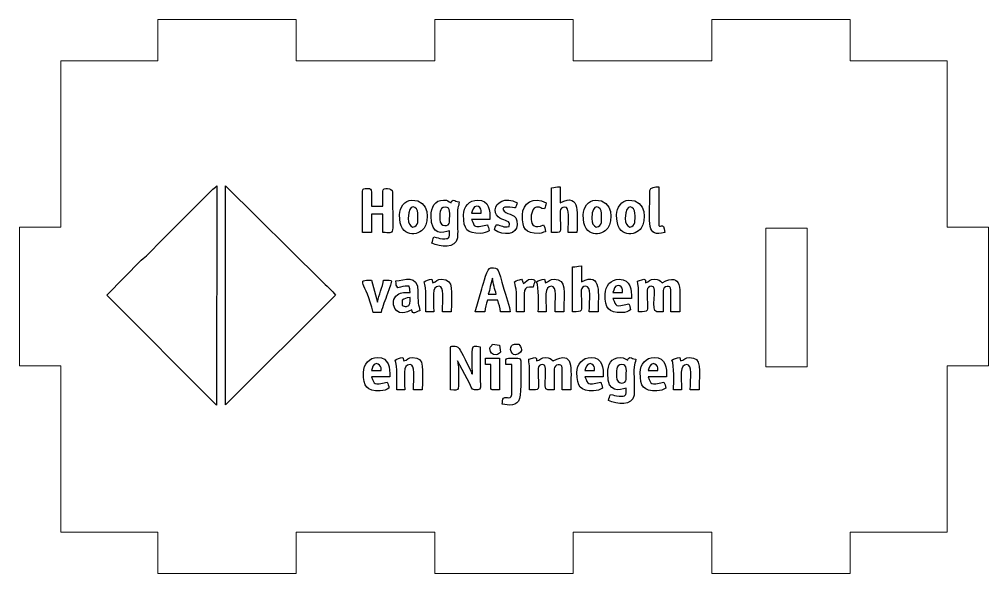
# Model space of a CAD drawing. Header units: centimetres. Extents: x -10.5 to 10.5, y -5.5 to 5.5.
# Drawn here: x -3.45 to 3.49, y 1.57 to 5.53 of the extents above; entities that cross this region are included whole.
import ezdxf

# ---------------------------------------------------------------- set-up
doc = ezdxf.new("R2010")
doc.units = ezdxf.units.CM
doc.header["$MEASUREMENT"] = 0
doc.layers.add('Laag 1', color=7, linetype='Continuous')

msp = doc.modelspace()

# ---------------------------------------------------------------- linework, layer by layer
at = {"layer": 'Laag 1', "color": 242, "lineweight": 9}
for points in [[(-1.46469, 5.52752), (-1.46469, 5.52752), (-2.45526, 5.52752), (-2.45526, 5.52752)], [(-2.45526, 5.52752), (-2.45526, 5.52752), (-2.45526, 5.23035), (-2.45526, 5.23035)], [(-1.46469, 5.23035), (-1.46469, 5.23035), (-1.46469, 5.52752), (-1.46469, 5.52752)], [(0.51644, 5.52752), (0.51644, 5.52752), (-0.47412, 5.52752), (-0.47412, 5.52752)], [(-0.47412, 5.52752), (-0.47412, 5.52752), (-0.47412, 5.23035), (-0.47412, 5.23035)], [(0.51644, 5.23035), (0.51644, 5.23035), (0.51644, 5.52752), (0.51644, 5.52752)], [(2.49758, 5.52752), (2.49758, 5.52752), (1.50701, 5.52752), (1.50701, 5.52752)], [(1.50701, 5.52752), (1.50701, 5.52752), (1.50701, 5.23035), (1.50701, 5.23035)], [(2.49758, 5.23035), (2.49758, 5.23035), (2.49758, 5.52752), (2.49758, 5.52752)], [(-2.45526, 5.23035), (-2.45526, 5.23035), (-3.14865, 5.23035), (-3.14865, 5.23035)], [(-3.14865, 5.23035), (-3.14865, 5.23035), (-3.14865, 4.04167), (-3.14865, 4.04167)], [(-0.47412, 5.23035), (-0.47412, 5.23035), (-1.46469, 5.23035), (-1.46469, 5.23035)], [(1.50701, 5.23035), (1.50701, 5.23035), (0.51644, 5.23035), (0.51644, 5.23035)], [(3.19097, 5.23035), (3.19097, 5.23035), (2.49758, 5.23035), (2.49758, 5.23035)], [(3.19097, 4.04167), (3.19097, 4.04167), (3.19097, 5.23035), (3.19097, 5.23035)], [(-3.14865, 4.04167), (-3.14865, 4.04167), (-3.44582, 4.04167), (-3.44582, 4.04167)], [(-3.44582, 4.04167), (-3.44582, 4.04167), (-3.44582, 3.0511), (-3.44582, 3.0511)], [(1.8938, 4.03491), (1.8938, 4.03491), (2.19097, 4.03491), (2.19097, 4.03491)], [(1.8938, 4.03491), (1.8938, 4.03491), (1.8938, 3.04434), (1.8938, 3.04434)], [(2.19097, 4.03491), (2.19097, 4.03491), (2.19097, 3.04434), (2.19097, 3.04434)], [(3.48814, 4.04167), (3.48814, 4.04167), (3.19097, 4.04167), (3.19097, 4.04167)], [(3.48814, 3.0511), (3.48814, 3.0511), (3.48814, 4.04167), (3.48814, 4.04167)], [(-3.44582, 3.0511), (-3.44582, 3.0511), (-3.14865, 3.0511), (-3.14865, 3.0511)], [(-3.14865, 3.0511), (-3.14865, 3.0511), (-3.14865, 1.86242), (-3.14865, 1.86242)], [(3.19097, 1.86242), (3.19097, 1.86242), (3.19097, 3.0511), (3.19097, 3.0511)], [(3.19097, 3.0511), (3.19097, 3.0511), (3.48814, 3.0511), (3.48814, 3.0511)], [(1.8938, 3.04434), (1.8938, 3.04434), (2.19097, 3.04434), (2.19097, 3.04434)], [(-3.14865, 1.86242), (-3.14865, 1.86242), (-2.45526, 1.86242), (-2.45526, 1.86242)], [(-2.45526, 1.86242), (-2.45526, 1.86242), (-2.45526, 1.56526), (-2.45526, 1.56526)], [(-1.46469, 1.86242), (-1.46469, 1.86242), (-0.47412, 1.86242), (-0.47412, 1.86242)], [(-1.46469, 1.56526), (-1.46469, 1.56526), (-1.46469, 1.86242), (-1.46469, 1.86242)], [(-0.47412, 1.86242), (-0.47412, 1.86242), (-0.47412, 1.56526), (-0.47412, 1.56526)], [(0.51644, 1.56526), (0.51644, 1.56526), (0.51644, 1.86242), (0.51644, 1.86242)], [(0.51644, 1.86242), (0.51644, 1.86242), (1.50701, 1.86242), (1.50701, 1.86242)], [(1.50701, 1.86242), (1.50701, 1.86242), (1.50701, 1.56526), (1.50701, 1.56526)], [(2.49758, 1.56526), (2.49758, 1.56526), (2.49758, 1.86242), (2.49758, 1.86242)], [(2.49758, 1.86242), (2.49758, 1.86242), (3.19097, 1.86242), (3.19097, 1.86242)], [(-2.45526, 1.56526), (-2.45526, 1.56526), (-1.46469, 1.56526), (-1.46469, 1.56526)], [(-0.47412, 1.56526), (-0.47412, 1.56526), (0.51644, 1.56526), (0.51644, 1.56526)], [(1.50701, 1.56526), (1.50701, 1.56526), (2.49758, 1.56526), (2.49758, 1.56526)]]:
    msp.add_open_spline(points, degree=3, dxfattribs=at)
at = {"layer": 'Laag 1', "color": 114}
for points, knots in [([(-2.8201, 3.557), (-2.8201, 3.557), (-2.03585, 2.76962), (-2.03585, 2.76962), (-2.03585, 2.76962), (-2.03585, 2.76962), (-2.03428, 4.33653), (-2.03428, 4.33653), (-2.03428, 4.33653), (-2.06119, 4.31851), (-2.47265, 3.90184), (-2.52303, 3.85087), (-2.52303, 3.85087), (-2.5426, 3.83107), (-2.55447, 3.8245), (-2.57343, 3.80697), (-2.57343, 3.80697), (-2.57343, 3.80697), (-2.8201, 3.557), (-2.8201, 3.557)], [0, 0, 0, 0, 0.1666667, 0.1666667, 0.1666667, 0.1666667, 0.3333333, 0.3333333, 0.3333333, 0.3333333, 0.5, 0.5, 0.5, 0.5, 0.6666667, 0.6666667, 0.6666667, 0.6666667, 1, 1, 1, 1]), ([(-1.97142, 2.77119), (-1.97142, 2.77119), (-1.18404, 3.55544), (-1.18404, 3.55544), (-1.18404, 3.55544), (-1.20405, 3.58454), (-1.25472, 3.62927), (-1.28147, 3.65602), (-1.28147, 3.65602), (-1.28147, 3.65602), (-1.97142, 4.33653), (-1.97142, 4.33653), (-1.97142, 4.33653), (-1.97142, 4.33653), (-1.97142, 2.77119), (-1.97142, 2.77119)], [0, 0, 0, 0, 0.2, 0.2, 0.2, 0.2, 0.4, 0.4, 0.4, 0.4, 0.6, 0.6, 0.6, 0.6, 1, 1, 1, 1]), ([(-0.99072, 4.29881), (-0.99072, 4.29881), (-0.99072, 4.00335), (-0.99072, 4.00335), (-0.99072, 4.00335), (-0.99072, 4.00335), (-0.92786, 4.00335), (-0.92786, 4.00335), (-0.92786, 4.00335), (-0.92786, 4.00335), (-0.92786, 4.13536), (-0.92786, 4.13536), (-0.92786, 4.13536), (-0.92786, 4.13536), (-0.84613, 4.13536), (-0.84613, 4.13536), (-0.84613, 4.13536), (-0.84613, 4.13536), (-0.84613, 4.00335), (-0.84613, 4.00335), (-0.84613, 4.00335), (-0.75184, 4.00335), (-0.77698, 3.96053), (-0.77698, 4.29252), (-0.77698, 4.29252), (-0.77698, 4.32463), (-0.84613, 4.33017), (-0.84613, 4.29881), (-0.84613, 4.29881), (-0.84613, 4.29881), (-0.84613, 4.19194), (-0.84613, 4.19194), (-0.84613, 4.19194), (-0.84613, 4.19194), (-0.92786, 4.19194), (-0.92786, 4.19194), (-0.92786, 4.19194), (-0.92786, 4.33216), (-0.91646, 4.31767), (-0.97186, 4.31767), (-0.97186, 4.31767), (-0.98635, 4.31767), (-0.99072, 4.3133), (-0.99072, 4.29881)], [0, 0, 0, 0, 0.0833333, 0.0833333, 0.0833333, 0.0833333, 0.1666667, 0.1666667, 0.1666667, 0.1666667, 0.25, 0.25, 0.25, 0.25, 0.3333333, 0.3333333, 0.3333333, 0.3333333, 0.4166667, 0.4166667, 0.4166667, 0.4166667, 0.5, 0.5, 0.5, 0.5, 0.5833333, 0.5833333, 0.5833333, 0.5833333, 0.6666667, 0.6666667, 0.6666667, 0.6666667, 0.75, 0.75, 0.75, 0.75, 0.8333333, 0.8333333, 0.8333333, 0.8333333, 1, 1, 1, 1]), ([(0.36088, 4.32396), (0.36088, 4.32396), (0.36088, 4.00335), (0.36088, 4.00335), (0.36088, 4.00335), (0.44014, 4.00335), (0.42412, 4.00018), (0.42374, 4.09765), (0.42374, 4.09765), (0.42358, 4.13874), (0.41219, 4.18565), (0.45518, 4.18565), (0.45518, 4.18565), (0.4964, 4.18565), (0.48032, 4.09358), (0.48032, 4.00335), (0.48032, 4.00335), (0.48032, 4.00335), (0.54319, 4.00335), (0.54319, 4.00335), (0.54319, 4.00335), (0.54319, 4.12106), (0.5742, 4.2967), (0.42374, 4.21709), (0.42374, 4.21709), (0.42374, 4.21709), (0.42374, 4.33024), (0.42374, 4.33024), (0.42374, 4.33024), (0.39028, 4.33024), (0.38865, 4.32463), (0.36088, 4.32396)], [0, 0, 0, 0, 0.1111111, 0.1111111, 0.1111111, 0.1111111, 0.2222222, 0.2222222, 0.2222222, 0.2222222, 0.3333333, 0.3333333, 0.3333333, 0.3333333, 0.4444444, 0.4444444, 0.4444444, 0.4444444, 0.5555556, 0.5555556, 0.5555556, 0.5555556, 0.6666667, 0.6666667, 0.6666667, 0.6666667, 0.7777778, 0.7777778, 0.7777778, 0.7777778, 1, 1, 1, 1]), ([(1.06497, 4.3051), (1.06497, 4.05232), (1.03641, 3.97179), (1.17184, 4.00335), (1.17184, 4.00335), (1.16405, 4.09692), (1.12783, 4.01763), (1.12783, 4.06621), (1.12783, 4.06621), (1.12783, 4.06621), (1.12783, 4.33024), (1.12783, 4.33024), (1.12783, 4.33024), (1.10317, 4.33024), (1.06497, 4.32893), (1.06497, 4.3051)], [0, 0, 0, 0, 0.2, 0.2, 0.2, 0.2, 0.4, 0.4, 0.4, 0.4, 0.6, 0.6, 0.6, 0.6, 1, 1, 1, 1]), ([(-0.72669, 4.12908), (-0.72669, 3.95593), (-0.58898, 3.9787), (-0.55025, 4.03436), (-0.55025, 4.03436), (-0.51418, 4.0862), (-0.50743, 4.23594), (-0.63868, 4.23594), (-0.63868, 4.23594), (-0.6893, 4.23594), (-0.72669, 4.18152), (-0.72669, 4.12908)], [0, 0, 0, 0, 0.25, 0.25, 0.25, 0.25, 0.5, 0.5, 0.5, 0.5, 1, 1, 1, 1]), ([(-0.50037, 4.12279), (-0.50037, 3.97266), (-0.41824, 4.0043), (-0.36836, 4.01592), (-0.36836, 4.01592), (-0.36836, 3.9569), (-0.37007, 3.95934), (-0.41865, 3.95934), (-0.41865, 3.95934), (-0.45043, 3.95934), (-0.45204, 3.96946), (-0.48151, 3.97191), (-0.48151, 3.97191), (-0.48746, 3.95952), (-0.4906, 3.94289), (-0.49409, 3.92791), (-0.49409, 3.92791), (-0.437, 3.90052), (-0.32292, 3.88712), (-0.31217, 3.96602), (-0.31217, 3.96602), (-0.30792, 3.99717), (-0.31176, 4.06287), (-0.31178, 4.09764), (-0.31178, 4.09764), (-0.31185, 4.22314), (-0.30331, 4.17402), (-0.2992, 4.22337), (-0.2992, 4.22337), (-0.32563, 4.22557), (-0.31992, 4.23052), (-0.34321, 4.23594), (-0.34321, 4.23594), (-0.3571, 4.22629), (-0.35102, 4.23492), (-0.35578, 4.21709), (-0.35578, 4.21709), (-0.38462, 4.22479), (-0.37147, 4.23594), (-0.41236, 4.23594), (-0.41236, 4.23594), (-0.47443, 4.23594), (-0.50037, 4.18456), (-0.50037, 4.12279)], [0, 0, 0, 0, 0.0833333, 0.0833333, 0.0833333, 0.0833333, 0.1666667, 0.1666667, 0.1666667, 0.1666667, 0.25, 0.25, 0.25, 0.25, 0.3333333, 0.3333333, 0.3333333, 0.3333333, 0.4166667, 0.4166667, 0.4166667, 0.4166667, 0.5, 0.5, 0.5, 0.5, 0.5833333, 0.5833333, 0.5833333, 0.5833333, 0.6666667, 0.6666667, 0.6666667, 0.6666667, 0.75, 0.75, 0.75, 0.75, 0.8333333, 0.8333333, 0.8333333, 0.8333333, 1, 1, 1, 1]), ([(-0.26777, 4.12908), (-0.26777, 4.02383), (-0.24473, 3.99706), (-0.14833, 3.99706), (-0.14833, 3.99706), (-0.12059, 3.99706), (-0.10355, 4.00635), (-0.08546, 4.01592), (-0.08546, 4.01592), (-0.08707, 4.03519), (-0.09142, 4.04614), (-0.09804, 4.05992), (-0.09804, 4.05992), (-0.20261, 4.03556), (-0.18436, 4.04171), (-0.21119, 4.09764), (-0.21119, 4.09764), (-0.21119, 4.09764), (-0.07918, 4.09764), (-0.07918, 4.09764), (-0.07918, 4.09764), (-0.07918, 4.15775), (-0.08216, 4.23594), (-0.16719, 4.23594), (-0.16719, 4.23594), (-0.22684, 4.23594), (-0.26777, 4.18772), (-0.26777, 4.12908)], [0, 0, 0, 0, 0.125, 0.125, 0.125, 0.125, 0.25, 0.25, 0.25, 0.25, 0.375, 0.375, 0.375, 0.375, 0.5, 0.5, 0.5, 0.5, 0.625, 0.625, 0.625, 0.625, 0.75, 0.75, 0.75, 0.75, 1, 1, 1, 1]), ([(-0.04146, 4.16679), (-0.04146, 4.1042), (0.02096, 4.09562), (0.0409, 4.0857), (0.0409, 4.0857), (0.06296, 4.07472), (0.05912, 4.078), (0.05912, 4.04735), (0.05912, 4.04735), (0.01113, 4.03617), (0.00894, 4.05625), (-0.03517, 4.05992), (-0.03517, 4.05992), (-0.03972, 4.04041), (-0.0432, 4.04172), (-0.04774, 4.0222), (-0.04774, 4.0222), (0.01663, 3.9791), (0.1157, 3.98781), (0.1157, 4.05992), (0.1157, 4.05992), (0.1157, 4.14869), (0.05051, 4.12239), (0.02208, 4.1563), (0.02208, 4.1563), (-0.01716, 4.20311), (0.09388, 4.17957), (0.10313, 4.17937), (0.10313, 4.17937), (0.10768, 4.19888), (0.11116, 4.19758), (0.1157, 4.21709), (0.1157, 4.21709), (0.0299, 4.26249), (-0.04146, 4.21723), (-0.04146, 4.16679)], [0, 0, 0, 0, 0.1, 0.1, 0.1, 0.1, 0.2, 0.2, 0.2, 0.2, 0.3, 0.3, 0.3, 0.3, 0.4, 0.4, 0.4, 0.4, 0.5, 0.5, 0.5, 0.5, 0.6, 0.6, 0.6, 0.6, 0.7, 0.7, 0.7, 0.7, 0.8, 0.8, 0.8, 0.8, 1, 1, 1, 1]), ([(0.15342, 4.12908), (0.15342, 4.03058), (0.16841, 3.99706), (0.27287, 3.99706), (0.27287, 3.99706), (0.2957, 3.99706), (0.29492, 4.00452), (0.31687, 4.00963), (0.31687, 4.00963), (0.31636, 4.0327), (0.31171, 4.04447), (0.3043, 4.05992), (0.3043, 4.05992), (0.17886, 3.99355), (0.20769, 4.18565), (0.25401, 4.18565), (0.25401, 4.18565), (0.2931, 4.18565), (0.27636, 4.17593), (0.31059, 4.17308), (0.31059, 4.17308), (0.31601, 4.19637), (0.32096, 4.19066), (0.32316, 4.21709), (0.32316, 4.21709), (0.23038, 4.26618), (0.15342, 4.21261), (0.15342, 4.12908)], [0, 0, 0, 0, 0.125, 0.125, 0.125, 0.125, 0.25, 0.25, 0.25, 0.25, 0.375, 0.375, 0.375, 0.375, 0.5, 0.5, 0.5, 0.5, 0.625, 0.625, 0.625, 0.625, 0.75, 0.75, 0.75, 0.75, 1, 1, 1, 1]), ([(0.58719, 4.12908), (0.58719, 3.95593), (0.7249, 3.9787), (0.76363, 4.03436), (0.76363, 4.03436), (0.7997, 4.0862), (0.80645, 4.23594), (0.6752, 4.23594), (0.6752, 4.23594), (0.62458, 4.23594), (0.58719, 4.18152), (0.58719, 4.12908)], [0, 0, 0, 0, 0.25, 0.25, 0.25, 0.25, 0.5, 0.5, 0.5, 0.5, 1, 1, 1, 1]), ([(0.82608, 4.12908), (0.82608, 3.95593), (0.96379, 3.9787), (1.00252, 4.03436), (1.00252, 4.03436), (1.03859, 4.0862), (1.04534, 4.23594), (0.91409, 4.23594), (0.91409, 4.23594), (0.86346, 4.23594), (0.82608, 4.18152), (0.82608, 4.12908)], [0, 0, 0, 0, 0.25, 0.25, 0.25, 0.25, 0.5, 0.5, 0.5, 0.5, 1, 1, 1, 1]), ([(-0.66382, 4.10393), (-0.66382, 4.22948), (-0.59467, 4.1873), (-0.59467, 4.14165), (-0.59467, 4.14165), (-0.59467, 4.08668), (-0.58665, 4.05172), (-0.63239, 4.04106), (-0.63239, 4.04106), (-0.65353, 4.05522), (-0.66382, 4.06862), (-0.66382, 4.10393)], [0, 0, 0, 0, 0.25, 0.25, 0.25, 0.25, 0.5, 0.5, 0.5, 0.5, 1, 1, 1, 1]), ([(-0.43751, 4.09764), (-0.43751, 4.12981), (-0.44557, 4.18565), (-0.39979, 4.18565), (-0.39979, 4.18565), (-0.35703, 4.18565), (-0.36836, 4.14324), (-0.36836, 4.07878), (-0.36836, 4.07878), (-0.36836, 4.04776), (-0.43751, 4.03536), (-0.43751, 4.09764)], [0, 0, 0, 0, 0.25, 0.25, 0.25, 0.25, 0.5, 0.5, 0.5, 0.5, 1, 1, 1, 1]), ([(-0.17347, 4.19194), (-0.15882, 4.19194), (-0.14204, 4.17517), (-0.14204, 4.16051), (-0.14204, 4.16051), (-0.14204, 4.16051), (-0.14204, 4.14165), (-0.14204, 4.14165), (-0.14204, 4.14165), (-0.14204, 4.14165), (-0.21119, 4.14165), (-0.21119, 4.14165), (-0.21119, 4.14165), (-0.20253, 4.1597), (-0.20286, 4.19194), (-0.17347, 4.19194)], [0, 0, 0, 0, 0.2, 0.2, 0.2, 0.2, 0.4, 0.4, 0.4, 0.4, 0.6, 0.6, 0.6, 0.6, 1, 1, 1, 1]), ([(0.65006, 4.10393), (0.65006, 4.22948), (0.71921, 4.1873), (0.71921, 4.14165), (0.71921, 4.14165), (0.71921, 4.08668), (0.72723, 4.05172), (0.68149, 4.04106), (0.68149, 4.04106), (0.66035, 4.05522), (0.65006, 4.06862), (0.65006, 4.10393)], [0, 0, 0, 0, 0.25, 0.25, 0.25, 0.25, 0.5, 0.5, 0.5, 0.5, 1, 1, 1, 1]), ([(0.88894, 4.10393), (0.88894, 4.22948), (0.9581, 4.1873), (0.9581, 4.14165), (0.9581, 4.14165), (0.9581, 4.08668), (0.96612, 4.05172), (0.92038, 4.04106), (0.92038, 4.04106), (0.89924, 4.05522), (0.88894, 4.06862), (0.88894, 4.10393)], [0, 0, 0, 0, 0.25, 0.25, 0.25, 0.25, 0.5, 0.5, 0.5, 0.5, 1, 1, 1, 1]), ([(-0.18605, 3.43756), (-0.18605, 3.43756), (-0.1169, 3.43756), (-0.1169, 3.43756), (-0.1169, 3.43756), (-0.11474, 3.46344), (-0.10382, 3.49447), (-0.09804, 3.51928), (-0.09804, 3.51928), (-0.09804, 3.51928), (-0.0226, 3.51928), (-0.0226, 3.51928), (-0.0226, 3.51928), (-0.01682, 3.49447), (-0.00589, 3.46344), (-0.00374, 3.43756), (-0.00374, 3.43756), (-0.00374, 3.43756), (0.06541, 3.43756), (0.06541, 3.43756), (0.06541, 3.43756), (0.06484, 3.46298), (0.02932, 3.56624), (0.02008, 3.59968), (0.02008, 3.59968), (-0.02134, 3.74948), (-0.01525, 3.75189), (-0.07289, 3.75189), (-0.07289, 3.75189), (-0.09985, 3.75189), (-0.1246, 3.64079), (-0.13655, 3.60181), (-0.13655, 3.60181), (-0.13655, 3.60181), (-0.18605, 3.43756), (-0.18605, 3.43756)], [0, 0, 0, 0, 0.1, 0.1, 0.1, 0.1, 0.2, 0.2, 0.2, 0.2, 0.3, 0.3, 0.3, 0.3, 0.4, 0.4, 0.4, 0.4, 0.5, 0.5, 0.5, 0.5, 0.6, 0.6, 0.6, 0.6, 0.7, 0.7, 0.7, 0.7, 0.8, 0.8, 0.8, 0.8, 1, 1, 1, 1]), ([(0.51175, 3.75817), (0.51175, 3.75817), (0.51175, 3.43756), (0.51175, 3.43756), (0.51175, 3.43756), (0.59101, 3.43756), (0.57499, 3.4344), (0.57461, 3.53187), (0.57461, 3.53187), (0.57445, 3.57295), (0.56306, 3.61987), (0.60605, 3.61987), (0.60605, 3.61987), (0.64728, 3.61987), (0.6312, 3.5278), (0.6312, 3.43756), (0.6312, 3.43756), (0.6312, 3.43756), (0.69406, 3.43756), (0.69406, 3.43756), (0.69406, 3.43756), (0.69406, 3.55527), (0.72507, 3.73091), (0.57462, 3.6513), (0.57462, 3.6513), (0.57462, 3.6513), (0.57462, 3.76446), (0.57462, 3.76446), (0.57462, 3.76446), (0.54115, 3.76446), (0.53953, 3.75884), (0.51175, 3.75817)], [0, 0, 0, 0, 0.1111111, 0.1111111, 0.1111111, 0.1111111, 0.2222222, 0.2222222, 0.2222222, 0.2222222, 0.3333333, 0.3333333, 0.3333333, 0.3333333, 0.4444444, 0.4444444, 0.4444444, 0.4444444, 0.5555556, 0.5555556, 0.5555556, 0.5555556, 0.6666667, 0.6666667, 0.6666667, 0.6666667, 0.7777778, 0.7777778, 0.7777778, 0.7777778, 1, 1, 1, 1]), ([(-0.91528, 3.43127), (-0.91528, 3.43127), (-0.85871, 3.43127), (-0.85871, 3.43127), (-0.85871, 3.43127), (-0.84746, 3.47953), (-0.82855, 3.52056), (-0.81227, 3.56715), (-0.81227, 3.56715), (-0.77445, 3.67538), (-0.76774, 3.66387), (-0.83984, 3.66387), (-0.83984, 3.66387), (-0.8418, 3.64038), (-0.85387, 3.61104), (-0.86136, 3.58481), (-0.86136, 3.58481), (-0.86966, 3.55576), (-0.87704, 3.53595), (-0.88385, 3.50671), (-0.88385, 3.50671), (-0.88385, 3.50671), (-0.92786, 3.66387), (-0.92786, 3.66387), (-0.92786, 3.66387), (-1.04635, 3.66387), (-0.96764, 3.656), (-0.91528, 3.43127)], [0, 0, 0, 0, 0.125, 0.125, 0.125, 0.125, 0.25, 0.25, 0.25, 0.25, 0.375, 0.375, 0.375, 0.375, 0.5, 0.5, 0.5, 0.5, 0.625, 0.625, 0.625, 0.625, 0.75, 0.75, 0.75, 0.75, 1, 1, 1, 1]), ([(-0.75183, 3.65759), (-0.75183, 3.62701), (-0.74963, 3.6269), (-0.73926, 3.60729), (-0.73926, 3.60729), (-0.70266, 3.61582), (-0.70767, 3.61987), (-0.65754, 3.61987), (-0.65754, 3.61987), (-0.65323, 3.60137), (-0.65125, 3.60068), (-0.65125, 3.57586), (-0.65125, 3.57586), (-0.68328, 3.57586), (-0.71459, 3.57818), (-0.7407, 3.55844), (-0.7407, 3.55844), (-0.7749, 3.53257), (-0.77653, 3.49386), (-0.75945, 3.46137), (-0.75945, 3.46137), (-0.72643, 3.39854), (-0.64087, 3.44955), (-0.63868, 3.45013), (-0.63868, 3.45013), (-0.62984, 3.41323), (-0.61387, 3.43645), (-0.5821, 3.44385), (-0.5821, 3.44385), (-0.58709, 3.5038), (-0.59514, 3.45152), (-0.59441, 3.58241), (-0.59441, 3.58241), (-0.59369, 3.7116), (-0.69621, 3.66222), (-0.75183, 3.65759)], [0, 0, 0, 0, 0.1, 0.1, 0.1, 0.1, 0.2, 0.2, 0.2, 0.2, 0.3, 0.3, 0.3, 0.3, 0.4, 0.4, 0.4, 0.4, 0.5, 0.5, 0.5, 0.5, 0.6, 0.6, 0.6, 0.6, 0.7, 0.7, 0.7, 0.7, 0.8, 0.8, 0.8, 0.8, 1, 1, 1, 1]), ([(-0.06032, 3.67645), (-0.05731, 3.6403), (-0.04303, 3.59702), (-0.03517, 3.56329), (-0.03517, 3.56329), (-0.03517, 3.56329), (-0.09175, 3.56329), (-0.09175, 3.56329), (-0.09175, 3.56329), (-0.08496, 3.57744), (-0.08147, 3.59769), (-0.07664, 3.61733), (-0.07664, 3.61733), (-0.07664, 3.61733), (-0.06032, 3.67645), (-0.06032, 3.67645)], [0, 0, 0, 0, 0.2, 0.2, 0.2, 0.2, 0.4, 0.4, 0.4, 0.4, 0.6, 0.6, 0.6, 0.6, 1, 1, 1, 1]), ([(0.97725, 3.65671), (0.97695, 3.62572), (0.98324, 3.62334), (0.98324, 3.58844), (0.98324, 3.58844), (0.98324, 3.58844), (0.98324, 3.43756), (0.98324, 3.43756), (0.98324, 3.43756), (1.0625, 3.43756), (1.04648, 3.4344), (1.0461, 3.53187), (1.0461, 3.53187), (1.04594, 3.57295), (1.03455, 3.61987), (1.07754, 3.61987), (1.07754, 3.61987), (1.12979, 3.61987), (1.06301, 3.43756), (1.11526, 3.43756), (1.11526, 3.43756), (1.11526, 3.43756), (1.15926, 3.43756), (1.15926, 3.43756), (1.15926, 3.43756), (1.15926, 3.43756), (1.15926, 3.58844), (1.15926, 3.58844), (1.15926, 3.58844), (1.15926, 3.61936), (1.21584, 3.63418), (1.21584, 3.59472), (1.21584, 3.59472), (1.21584, 3.59472), (1.21584, 3.43756), (1.21584, 3.43756), (1.21584, 3.43756), (1.21584, 3.43756), (1.27871, 3.43756), (1.27871, 3.43756), (1.27871, 3.43756), (1.27871, 3.59828), (1.30196, 3.72385), (1.15298, 3.64501), (1.15298, 3.64501), (1.12989, 3.66047), (1.13391, 3.67016), (1.0964, 3.67016), (1.0964, 3.67016), (1.06633, 3.67016), (1.05872, 3.65174), (1.03353, 3.64501), (1.03353, 3.64501), (1.03111, 3.67421), (1.04028, 3.65601), (1.02096, 3.67016), (1.02096, 3.67016), (1.02096, 3.67016), (0.97725, 3.65671), (0.97725, 3.65671)], [0, 0, 0, 0, 0.0625, 0.0625, 0.0625, 0.0625, 0.125, 0.125, 0.125, 0.125, 0.1875, 0.1875, 0.1875, 0.1875, 0.25, 0.25, 0.25, 0.25, 0.3125, 0.3125, 0.3125, 0.3125, 0.375, 0.375, 0.375, 0.375, 0.4375, 0.4375, 0.4375, 0.4375, 0.5, 0.5, 0.5, 0.5, 0.5625, 0.5625, 0.5625, 0.5625, 0.625, 0.625, 0.625, 0.625, 0.6875, 0.6875, 0.6875, 0.6875, 0.75, 0.75, 0.75, 0.75, 0.8125, 0.8125, 0.8125, 0.8125, 0.875, 0.875, 0.875, 0.875, 1, 1, 1, 1]), ([(-0.55067, 3.6513), (-0.532, 3.61241), (-0.53809, 3.48789), (-0.53809, 3.43756), (-0.53809, 3.43756), (-0.53809, 3.43756), (-0.48151, 3.43756), (-0.48151, 3.43756), (-0.48151, 3.43756), (-0.48151, 3.53671), (-0.49945, 3.61987), (-0.4438, 3.61987), (-0.4438, 3.61987), (-0.40257, 3.61987), (-0.41865, 3.5278), (-0.41865, 3.43756), (-0.41865, 3.43756), (-0.41865, 3.43756), (-0.35578, 3.43756), (-0.35578, 3.43756), (-0.35578, 3.43756), (-0.35578, 3.58448), (-0.33261, 3.67016), (-0.42494, 3.67016), (-0.42494, 3.67016), (-0.45501, 3.67016), (-0.46261, 3.65174), (-0.4878, 3.64501), (-0.4878, 3.64501), (-0.4878, 3.64501), (-0.49486, 3.66992), (-0.49486, 3.66992), (-0.49486, 3.66992), (-0.5185, 3.66813), (-0.53354, 3.66036), (-0.55067, 3.6513)], [0, 0, 0, 0, 0.1, 0.1, 0.1, 0.1, 0.2, 0.2, 0.2, 0.2, 0.3, 0.3, 0.3, 0.3, 0.4, 0.4, 0.4, 0.4, 0.5, 0.5, 0.5, 0.5, 0.6, 0.6, 0.6, 0.6, 0.7, 0.7, 0.7, 0.7, 0.8, 0.8, 0.8, 0.8, 1, 1, 1, 1]), ([(0.09684, 3.6513), (0.09938, 3.62082), (0.10942, 3.61189), (0.10942, 3.57586), (0.10942, 3.57586), (0.10942, 3.57586), (0.10942, 3.43756), (0.10942, 3.43756), (0.10942, 3.43756), (0.10942, 3.43756), (0.166, 3.43756), (0.166, 3.43756), (0.166, 3.43756), (0.166, 3.60559), (0.14885, 3.61358), (0.22886, 3.61358), (0.22886, 3.61358), (0.23538, 3.64157), (0.25861, 3.67016), (0.21629, 3.67016), (0.21629, 3.67016), (0.18472, 3.67016), (0.17981, 3.65219), (0.15971, 3.63873), (0.15971, 3.63873), (0.15586, 3.65526), (0.15399, 3.6572), (0.14714, 3.67016), (0.14714, 3.67016), (0.1252, 3.66505), (0.11432, 3.66055), (0.09684, 3.6513)], [0, 0, 0, 0, 0.1111111, 0.1111111, 0.1111111, 0.1111111, 0.2222222, 0.2222222, 0.2222222, 0.2222222, 0.3333333, 0.3333333, 0.3333333, 0.3333333, 0.4444444, 0.4444444, 0.4444444, 0.4444444, 0.5555556, 0.5555556, 0.5555556, 0.5555556, 0.6666667, 0.6666667, 0.6666667, 0.6666667, 0.7777778, 0.7777778, 0.7777778, 0.7777778, 1, 1, 1, 1]), ([(0.25401, 3.6513), (0.27267, 3.61241), (0.26658, 3.48789), (0.26658, 3.43756), (0.26658, 3.43756), (0.26658, 3.43756), (0.32316, 3.43756), (0.32316, 3.43756), (0.32316, 3.43756), (0.32316, 3.53671), (0.30522, 3.61987), (0.36088, 3.61987), (0.36088, 3.61987), (0.4021, 3.61987), (0.38602, 3.5278), (0.38602, 3.43756), (0.38602, 3.43756), (0.38602, 3.43756), (0.44889, 3.43756), (0.44889, 3.43756), (0.44889, 3.43756), (0.44889, 3.58448), (0.47206, 3.67016), (0.37974, 3.67016), (0.37974, 3.67016), (0.34966, 3.67016), (0.34206, 3.65174), (0.31687, 3.64501), (0.31687, 3.64501), (0.31687, 3.64501), (0.30982, 3.66992), (0.30982, 3.66992), (0.30982, 3.66992), (0.28617, 3.66813), (0.27113, 3.66036), (0.25401, 3.6513)], [0, 0, 0, 0, 0.1, 0.1, 0.1, 0.1, 0.2, 0.2, 0.2, 0.2, 0.3, 0.3, 0.3, 0.3, 0.4, 0.4, 0.4, 0.4, 0.5, 0.5, 0.5, 0.5, 0.6, 0.6, 0.6, 0.6, 0.7, 0.7, 0.7, 0.7, 0.8, 0.8, 0.8, 0.8, 1, 1, 1, 1]), ([(0.74436, 3.56329), (0.74436, 3.45805), (0.7674, 3.43127), (0.8638, 3.43127), (0.8638, 3.43127), (0.89154, 3.43127), (0.90858, 3.44057), (0.92666, 3.45013), (0.92666, 3.45013), (0.92506, 3.4694), (0.92071, 3.48035), (0.91409, 3.49414), (0.91409, 3.49414), (0.80952, 3.46978), (0.82777, 3.47592), (0.80093, 3.53186), (0.80093, 3.53186), (0.80093, 3.53186), (0.93295, 3.53186), (0.93295, 3.53186), (0.93295, 3.53186), (0.93295, 3.59196), (0.92997, 3.67016), (0.84494, 3.67016), (0.84494, 3.67016), (0.78529, 3.67016), (0.74436, 3.62193), (0.74436, 3.56329)], [0, 0, 0, 0, 0.125, 0.125, 0.125, 0.125, 0.25, 0.25, 0.25, 0.25, 0.375, 0.375, 0.375, 0.375, 0.5, 0.5, 0.5, 0.5, 0.625, 0.625, 0.625, 0.625, 0.75, 0.75, 0.75, 0.75, 1, 1, 1, 1]), ([(0.83865, 3.62615), (0.85331, 3.62615), (0.87009, 3.60938), (0.87009, 3.59472), (0.87009, 3.59472), (0.87009, 3.59472), (0.87009, 3.57586), (0.87009, 3.57586), (0.87009, 3.57586), (0.87009, 3.57586), (0.80093, 3.57586), (0.80093, 3.57586), (0.80093, 3.57586), (0.80959, 3.59392), (0.80926, 3.62615), (0.83865, 3.62615)], [0, 0, 0, 0, 0.2, 0.2, 0.2, 0.2, 0.4, 0.4, 0.4, 0.4, 0.6, 0.6, 0.6, 0.6, 1, 1, 1, 1]), ([(-0.6764, 3.47528), (-0.69337, 3.47528), (-0.69373, 3.47828), (-0.70783, 3.48156), (-0.70783, 3.48156), (-0.70783, 3.48156), (-0.70783, 3.51928), (-0.70783, 3.51928), (-0.70783, 3.51928), (-0.68919, 3.53176), (-0.68245, 3.53745), (-0.65125, 3.53814), (-0.65125, 3.53814), (-0.65125, 3.51033), (-0.64491, 3.47528), (-0.6764, 3.47528)], [0, 0, 0, 0, 0.2, 0.2, 0.2, 0.2, 0.4, 0.4, 0.4, 0.4, 0.6, 0.6, 0.6, 0.6, 1, 1, 1, 1]), ([(-0.36207, 3.17353), (-0.36207, 3.17353), (-0.36207, 2.87806), (-0.36207, 2.87806), (-0.36207, 2.87806), (-0.28921, 2.87806), (-0.30549, 2.85476), (-0.30549, 3.04151), (-0.30549, 3.04151), (-0.30549, 3.06318), (-0.31014, 3.06585), (-0.31178, 3.08552), (-0.31178, 3.08552), (-0.31178, 3.08552), (-0.22582, 2.9263), (-0.22582, 2.9263), (-0.22582, 2.9263), (-0.20314, 2.87982), (-0.20776, 2.87806), (-0.16719, 2.87806), (-0.16719, 2.87806), (-0.13981, 2.87806), (-0.14782, 2.91175), (-0.14821, 2.94081), (-0.14821, 2.94081), (-0.14821, 2.94081), (-0.14833, 3.1861), (-0.14833, 3.1861), (-0.14833, 3.1861), (-0.22409, 3.20375), (-0.20491, 3.19379), (-0.20491, 2.99122), (-0.20491, 2.99122), (-0.20579, 2.99248), (-0.20686, 2.99614), (-0.20719, 2.99523), (-0.20719, 2.99523), (-0.2104, 2.98622), (-0.21089, 3.00188), (-0.21163, 3.00335), (-0.21163, 3.00335), (-0.21331, 3.00668), (-0.21583, 3.01224), (-0.21769, 3.01615), (-0.21769, 3.01615), (-0.21769, 3.01615), (-0.25728, 3.096), (-0.25728, 3.096), (-0.25728, 3.096), (-0.29866, 3.17944), (-0.30094, 3.19238), (-0.34321, 3.19238), (-0.34321, 3.19238), (-0.3577, 3.19238), (-0.36207, 3.18801), (-0.36207, 3.17353)], [0, 0, 0, 0, 0.0666667, 0.0666667, 0.0666667, 0.0666667, 0.1333333, 0.1333333, 0.1333333, 0.1333333, 0.2, 0.2, 0.2, 0.2, 0.2666667, 0.2666667, 0.2666667, 0.2666667, 0.3333333, 0.3333333, 0.3333333, 0.3333333, 0.4, 0.4, 0.4, 0.4, 0.4666667, 0.4666667, 0.4666667, 0.4666667, 0.5333333, 0.5333333, 0.5333333, 0.5333333, 0.6, 0.6, 0.6, 0.6, 0.6666667, 0.6666667, 0.6666667, 0.6666667, 0.7333333, 0.7333333, 0.7333333, 0.7333333, 0.8, 0.8, 0.8, 0.8, 0.8666667, 0.8666667, 0.8666667, 0.8666667, 1, 1, 1, 1]), ([(-0.07918, 3.17353), (-0.07918, 3.14418), (-0.06452, 3.12952), (-0.03517, 3.12952), (-0.03517, 3.12952), (-0.02006, 3.12952), (-0.01669, 3.13971), (-0.00374, 3.14838), (-0.00374, 3.14838), (-0.00374, 3.14838), (-0.01003, 3.19867), (-0.01003, 3.19867), (-0.01003, 3.19867), (-0.01003, 3.19867), (-0.06032, 3.20496), (-0.06032, 3.20496), (-0.06032, 3.20496), (-0.06899, 3.19201), (-0.07918, 3.18864), (-0.07918, 3.17353)], [0, 0, 0, 0, 0.1666667, 0.1666667, 0.1666667, 0.1666667, 0.3333333, 0.3333333, 0.3333333, 0.3333333, 0.5, 0.5, 0.5, 0.5, 0.6666667, 0.6666667, 0.6666667, 0.6666667, 1, 1, 1, 1]), ([(0.10313, 3.12952), (0.13965, 3.12952), (0.14714, 3.16722), (0.14714, 3.16724), (0.14714, 3.16724), (0.14714, 3.18207), (0.13481, 3.19521), (0.12828, 3.20496), (0.12828, 3.20496), (0.12828, 3.20496), (0.09684, 3.20496), (0.09684, 3.20496), (0.09684, 3.20496), (0.054, 3.20496), (0.06287, 3.12952), (0.10313, 3.12952)], [0, 0, 0, 0, 0.2, 0.2, 0.2, 0.2, 0.4, 0.4, 0.4, 0.4, 0.6, 0.6, 0.6, 0.6, 1, 1, 1, 1]), ([(0.19772, 3.09721), (0.19743, 3.06621), (0.20372, 3.06384), (0.20372, 3.02894), (0.20372, 3.02894), (0.20372, 3.02894), (0.20372, 2.87806), (0.20372, 2.87806), (0.20372, 2.87806), (0.28297, 2.87806), (0.26695, 2.8749), (0.26657, 2.97237), (0.26657, 2.97237), (0.26641, 3.01345), (0.25502, 3.06037), (0.29801, 3.06037), (0.29801, 3.06037), (0.35026, 3.06037), (0.28348, 2.87806), (0.33573, 2.87806), (0.33573, 2.87806), (0.33573, 2.87806), (0.37974, 2.87806), (0.37974, 2.87806), (0.37974, 2.87806), (0.37974, 2.87806), (0.37974, 3.02894), (0.37974, 3.02894), (0.37974, 3.02894), (0.37974, 3.05986), (0.43632, 3.07468), (0.43632, 3.03522), (0.43632, 3.03522), (0.43632, 3.03522), (0.43632, 2.87806), (0.43632, 2.87806), (0.43632, 2.87806), (0.43632, 2.87806), (0.49918, 2.87806), (0.49918, 2.87806), (0.49918, 2.87806), (0.49918, 3.03878), (0.52244, 3.16435), (0.37345, 3.08552), (0.37345, 3.08552), (0.35037, 3.10097), (0.35439, 3.11066), (0.31687, 3.11066), (0.31687, 3.11066), (0.2868, 3.11066), (0.27919, 3.09224), (0.25401, 3.08552), (0.25401, 3.08552), (0.25158, 3.11471), (0.26075, 3.09651), (0.24143, 3.11066), (0.24143, 3.11066), (0.24143, 3.11066), (0.19772, 3.09721), (0.19772, 3.09721)], [0, 0, 0, 0, 0.0625, 0.0625, 0.0625, 0.0625, 0.125, 0.125, 0.125, 0.125, 0.1875, 0.1875, 0.1875, 0.1875, 0.25, 0.25, 0.25, 0.25, 0.3125, 0.3125, 0.3125, 0.3125, 0.375, 0.375, 0.375, 0.375, 0.4375, 0.4375, 0.4375, 0.4375, 0.5, 0.5, 0.5, 0.5, 0.5625, 0.5625, 0.5625, 0.5625, 0.625, 0.625, 0.625, 0.625, 0.6875, 0.6875, 0.6875, 0.6875, 0.75, 0.75, 0.75, 0.75, 0.8125, 0.8125, 0.8125, 0.8125, 0.875, 0.875, 0.875, 0.875, 1, 1, 1, 1]), ([(-0.98444, 3.00379), (-0.98444, 2.89855), (-0.96139, 2.87177), (-0.86499, 2.87177), (-0.86499, 2.87177), (-0.83725, 2.87177), (-0.82021, 2.88107), (-0.80213, 2.89063), (-0.80213, 2.89063), (-0.80373, 2.90991), (-0.80809, 2.92085), (-0.8147, 2.93464), (-0.8147, 2.93464), (-0.91927, 2.91027), (-0.90102, 2.91642), (-0.92786, 2.97236), (-0.92786, 2.97236), (-0.92786, 2.97236), (-0.79584, 2.97236), (-0.79584, 2.97236), (-0.79584, 2.97236), (-0.79584, 3.03246), (-0.79882, 3.11066), (-0.88385, 3.11066), (-0.88385, 3.11066), (-0.9435, 3.11066), (-0.98444, 3.06243), (-0.98444, 3.00379)], [0, 0, 0, 0, 0.125, 0.125, 0.125, 0.125, 0.25, 0.25, 0.25, 0.25, 0.375, 0.375, 0.375, 0.375, 0.5, 0.5, 0.5, 0.5, 0.625, 0.625, 0.625, 0.625, 0.75, 0.75, 0.75, 0.75, 1, 1, 1, 1]), ([(-0.89014, 3.06665), (-0.87548, 3.06665), (-0.85871, 3.04988), (-0.85871, 3.03522), (-0.85871, 3.03522), (-0.85871, 3.03522), (-0.85871, 3.01636), (-0.85871, 3.01636), (-0.85871, 3.01636), (-0.85871, 3.01636), (-0.92786, 3.01636), (-0.92786, 3.01636), (-0.92786, 3.01636), (-0.91919, 3.03442), (-0.91953, 3.06665), (-0.89014, 3.06665)], [0, 0, 0, 0, 0.2, 0.2, 0.2, 0.2, 0.4, 0.4, 0.4, 0.4, 0.6, 0.6, 0.6, 0.6, 1, 1, 1, 1]), ([(-0.75812, 3.0918), (-0.73946, 3.05291), (-0.74555, 2.92839), (-0.74555, 2.87806), (-0.74555, 2.87806), (-0.74555, 2.87806), (-0.68897, 2.87806), (-0.68897, 2.87806), (-0.68897, 2.87806), (-0.68897, 2.97721), (-0.70691, 3.06037), (-0.65125, 3.06037), (-0.65125, 3.06037), (-0.61002, 3.06037), (-0.6261, 2.9683), (-0.6261, 2.87806), (-0.6261, 2.87806), (-0.6261, 2.87806), (-0.56324, 2.87806), (-0.56324, 2.87806), (-0.56324, 2.87806), (-0.56324, 3.02498), (-0.54006, 3.11066), (-0.63239, 3.11066), (-0.63239, 3.11066), (-0.66246, 3.11066), (-0.67007, 3.09224), (-0.69526, 3.08552), (-0.69526, 3.08552), (-0.69526, 3.08552), (-0.70231, 3.11042), (-0.70231, 3.11042), (-0.70231, 3.11042), (-0.72596, 3.10863), (-0.741, 3.10086), (-0.75812, 3.0918)], [0, 0, 0, 0, 0.1, 0.1, 0.1, 0.1, 0.2, 0.2, 0.2, 0.2, 0.3, 0.3, 0.3, 0.3, 0.4, 0.4, 0.4, 0.4, 0.5, 0.5, 0.5, 0.5, 0.6, 0.6, 0.6, 0.6, 0.7, 0.7, 0.7, 0.7, 0.8, 0.8, 0.8, 0.8, 1, 1, 1, 1]), ([(-0.11061, 3.06037), (-0.11061, 3.06037), (-0.07289, 3.06037), (-0.07289, 3.06037), (-0.07289, 3.06037), (-0.07289, 3.06037), (-0.07289, 2.89692), (-0.07289, 2.89692), (-0.07289, 2.89692), (-0.07289, 2.88243), (-0.06852, 2.87806), (-0.05403, 2.87806), (-0.05403, 2.87806), (-0.05403, 2.87806), (-0.01003, 2.87806), (-0.01003, 2.87806), (-0.01003, 2.87806), (-0.01003, 2.87806), (-0.01003, 3.10437), (-0.01003, 3.10437), (-0.01003, 3.10437), (-0.01003, 3.10437), (-0.11061, 3.10437), (-0.11061, 3.10437), (-0.11061, 3.10437), (-0.11061, 3.10437), (-0.11061, 3.06037), (-0.11061, 3.06037)], [0, 0, 0, 0, 0.125, 0.125, 0.125, 0.125, 0.25, 0.25, 0.25, 0.25, 0.375, 0.375, 0.375, 0.375, 0.5, 0.5, 0.5, 0.5, 0.625, 0.625, 0.625, 0.625, 0.75, 0.75, 0.75, 0.75, 1, 1, 1, 1]), ([(0.03398, 3.08552), (0.03398, 3.08552), (0.03398, 3.06037), (0.03398, 3.06037), (0.03398, 3.06037), (0.03398, 3.06037), (0.07799, 3.06037), (0.07799, 3.06037), (0.07799, 3.06037), (0.07799, 3.06037), (0.07799, 2.87177), (0.07799, 2.87177), (0.07799, 2.87177), (0.07799, 2.78641), (0.03754, 2.84321), (0.01775, 2.81896), (0.01775, 2.81896), (0.01198, 2.81189), (0.00911, 2.78982), (0.00883, 2.77748), (0.00883, 2.77748), (0.05242, 2.76732), (0.1176, 2.76013), (0.13194, 2.81782), (0.13194, 2.81782), (0.14484, 2.8697), (0.14085, 3.02611), (0.14085, 3.08552), (0.14085, 3.08552), (0.14085, 3.1129), (0.11421, 3.10437), (0.05284, 3.10437), (0.05284, 3.10437), (0.03835, 3.10437), (0.03398, 3.1), (0.03398, 3.08552)], [0, 0, 0, 0, 0.1, 0.1, 0.1, 0.1, 0.2, 0.2, 0.2, 0.2, 0.3, 0.3, 0.3, 0.3, 0.4, 0.4, 0.4, 0.4, 0.5, 0.5, 0.5, 0.5, 0.6, 0.6, 0.6, 0.6, 0.7, 0.7, 0.7, 0.7, 0.8, 0.8, 0.8, 0.8, 1, 1, 1, 1]), ([(0.54319, 3.00379), (0.54319, 2.89855), (0.56623, 2.87177), (0.66263, 2.87177), (0.66263, 2.87177), (0.69037, 2.87177), (0.70741, 2.88107), (0.72549, 2.89063), (0.72549, 2.89063), (0.72389, 2.90991), (0.71954, 2.92085), (0.71292, 2.93464), (0.71292, 2.93464), (0.60835, 2.91027), (0.6266, 2.91642), (0.59976, 2.97236), (0.59976, 2.97236), (0.59976, 2.97236), (0.73178, 2.97236), (0.73178, 2.97236), (0.73178, 2.97236), (0.73178, 3.03246), (0.7288, 3.11066), (0.64377, 3.11066), (0.64377, 3.11066), (0.58412, 3.11066), (0.54319, 3.06243), (0.54319, 3.00379)], [0, 0, 0, 0, 0.125, 0.125, 0.125, 0.125, 0.25, 0.25, 0.25, 0.25, 0.375, 0.375, 0.375, 0.375, 0.5, 0.5, 0.5, 0.5, 0.625, 0.625, 0.625, 0.625, 0.75, 0.75, 0.75, 0.75, 1, 1, 1, 1]), ([(0.63748, 3.06665), (0.65214, 3.06665), (0.66892, 3.04988), (0.66892, 3.03522), (0.66892, 3.03522), (0.66892, 3.03522), (0.66892, 3.01636), (0.66892, 3.01636), (0.66892, 3.01636), (0.66892, 3.01636), (0.59976, 3.01636), (0.59976, 3.01636), (0.59976, 3.01636), (0.60843, 3.03442), (0.6081, 3.06665), (0.63748, 3.06665)], [0, 0, 0, 0, 0.2, 0.2, 0.2, 0.2, 0.4, 0.4, 0.4, 0.4, 0.6, 0.6, 0.6, 0.6, 1, 1, 1, 1]), ([(0.76321, 2.9975), (0.76321, 2.84737), (0.84535, 2.87901), (0.89523, 2.89063), (0.89523, 2.89063), (0.89523, 2.83161), (0.89352, 2.83406), (0.84494, 2.83406), (0.84494, 2.83406), (0.81316, 2.83406), (0.81155, 2.84418), (0.78207, 2.84663), (0.78207, 2.84663), (0.77613, 2.83424), (0.77299, 2.8176), (0.7695, 2.80262), (0.7695, 2.80262), (0.82658, 2.77523), (0.94067, 2.76184), (0.95142, 2.84073), (0.95142, 2.84073), (0.95761, 2.88616), (0.94791, 2.99348), (0.95192, 3.0414), (0.95192, 3.0414), (0.9542, 3.06859), (0.96215, 3.07124), (0.96438, 3.09809), (0.96438, 3.09809), (0.93796, 3.10029), (0.94367, 3.10523), (0.92038, 3.11066), (0.92038, 3.11066), (0.90648, 3.10101), (0.91256, 3.10963), (0.9078, 3.0918), (0.9078, 3.0918), (0.87897, 3.0995), (0.89212, 3.11066), (0.85122, 3.11066), (0.85122, 3.11066), (0.78915, 3.11066), (0.76321, 3.05928), (0.76321, 2.9975)], [0, 0, 0, 0, 0.0833333, 0.0833333, 0.0833333, 0.0833333, 0.1666667, 0.1666667, 0.1666667, 0.1666667, 0.25, 0.25, 0.25, 0.25, 0.3333333, 0.3333333, 0.3333333, 0.3333333, 0.4166667, 0.4166667, 0.4166667, 0.4166667, 0.5, 0.5, 0.5, 0.5, 0.5833333, 0.5833333, 0.5833333, 0.5833333, 0.6666667, 0.6666667, 0.6666667, 0.6666667, 0.75, 0.75, 0.75, 0.75, 0.8333333, 0.8333333, 0.8333333, 0.8333333, 1, 1, 1, 1]), ([(0.82608, 2.97236), (0.82608, 3.00452), (0.81802, 3.06037), (0.8638, 3.06037), (0.8638, 3.06037), (0.90655, 3.06037), (0.89523, 3.01796), (0.89523, 2.9535), (0.89523, 2.9535), (0.89523, 2.92247), (0.82608, 2.91007), (0.82608, 2.97236)], [0, 0, 0, 0, 0.25, 0.25, 0.25, 0.25, 0.5, 0.5, 0.5, 0.5, 1, 1, 1, 1]), ([(0.99582, 3.00379), (0.99582, 2.89855), (1.01886, 2.87177), (1.11526, 2.87177), (1.11526, 2.87177), (1.143, 2.87177), (1.16004, 2.88107), (1.17812, 2.89063), (1.17812, 2.89063), (1.17652, 2.90991), (1.17217, 2.92085), (1.16555, 2.93464), (1.16555, 2.93464), (1.06098, 2.91027), (1.07923, 2.91642), (1.05239, 2.97236), (1.05239, 2.97236), (1.05239, 2.97236), (1.18441, 2.97236), (1.18441, 2.97236), (1.18441, 2.97236), (1.18441, 3.03246), (1.18143, 3.11066), (1.0964, 3.11066), (1.0964, 3.11066), (1.03675, 3.11066), (0.99582, 3.06243), (0.99582, 3.00379)], [0, 0, 0, 0, 0.125, 0.125, 0.125, 0.125, 0.25, 0.25, 0.25, 0.25, 0.375, 0.375, 0.375, 0.375, 0.5, 0.5, 0.5, 0.5, 0.625, 0.625, 0.625, 0.625, 0.75, 0.75, 0.75, 0.75, 1, 1, 1, 1]), ([(1.09011, 3.06665), (1.10477, 3.06665), (1.12155, 3.04988), (1.12155, 3.03522), (1.12155, 3.03522), (1.12155, 3.03522), (1.12155, 3.01636), (1.12155, 3.01636), (1.12155, 3.01636), (1.12155, 3.01636), (1.05239, 3.01636), (1.05239, 3.01636), (1.05239, 3.01636), (1.06105, 3.03442), (1.06072, 3.06665), (1.09011, 3.06665)], [0, 0, 0, 0, 0.2, 0.2, 0.2, 0.2, 0.4, 0.4, 0.4, 0.4, 0.6, 0.6, 0.6, 0.6, 1, 1, 1, 1]), ([(1.22213, 3.0918), (1.24079, 3.05291), (1.2347, 2.92839), (1.2347, 2.87806), (1.2347, 2.87806), (1.2347, 2.87806), (1.29128, 2.87806), (1.29128, 2.87806), (1.29128, 2.87806), (1.29128, 2.97721), (1.27334, 3.06037), (1.329, 3.06037), (1.329, 3.06037), (1.37023, 3.06037), (1.35415, 2.9683), (1.35415, 2.87806), (1.35415, 2.87806), (1.35415, 2.87806), (1.41701, 2.87806), (1.41701, 2.87806), (1.41701, 2.87806), (1.41701, 3.02498), (1.44019, 3.11066), (1.34786, 3.11066), (1.34786, 3.11066), (1.31779, 3.11066), (1.31018, 3.09224), (1.28499, 3.08552), (1.28499, 3.08552), (1.28499, 3.08552), (1.27794, 3.11042), (1.27794, 3.11042), (1.27794, 3.11042), (1.2543, 3.10863), (1.23925, 3.10086), (1.22213, 3.0918)], [0, 0, 0, 0, 0.1, 0.1, 0.1, 0.1, 0.2, 0.2, 0.2, 0.2, 0.3, 0.3, 0.3, 0.3, 0.4, 0.4, 0.4, 0.4, 0.5, 0.5, 0.5, 0.5, 0.6, 0.6, 0.6, 0.6, 0.7, 0.7, 0.7, 0.7, 0.8, 0.8, 0.8, 0.8, 1, 1, 1, 1])]:
    msp.add_open_spline(points, degree=3, knots=knots, dxfattribs=at)

doc.saveas('drawing.dxf')
